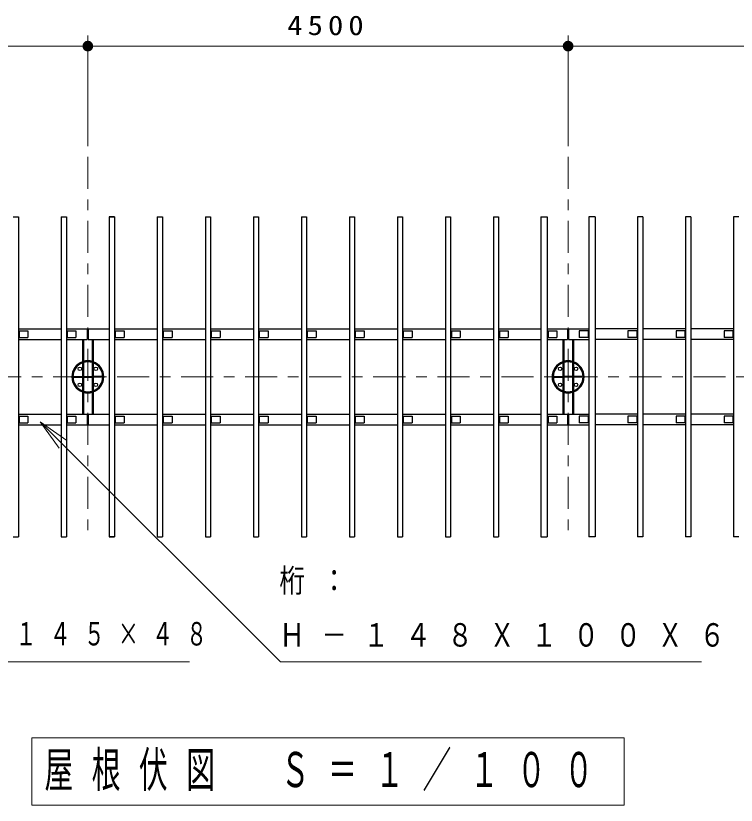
# Model space of a CAD drawing. Units: millimetres on the paper, with parts at other scales. Extents: x -365 to 10, y -38 to 257.
# Drawn here: x -291.3 to -223.8, y 134.4 to 208.4 of the extents above; entities that cross this region are included whole.
import ezdxf

# ---------------------------------------------------------------- set-up
doc = ezdxf.new("R2010")
doc.units = ezdxf.units.MM
doc.linetypes.add('USER2', pattern=[6, 3, -1, 1, -1])
doc.layers.add('LY_1', color=7, linetype='Continuous', lineweight=25)
doc.styles.add('ＭＳ ゴシック', font='')
doc.styles.get('ＭＳ ゴシック').set_extended_font_data('MS Gothic')

# ---------------------------------------------------------------- blocks, each defined once
blk = doc.blocks.new('filled_dot')
at = {"color": 0, "linetype": 'Continuous', "lineweight": -2, "const_width": 1.25}
blk.add_lwpolyline([(-0.625, 0, 1), (0.625, 0, 1)], format="xyb", close=True, dxfattribs=at)

msp = doc.modelspace()

# ---------------------------------------------------------------- linework, layer by layer
at = {"layer": 'LY_1', "lineweight": 13}
for p, q in [((-284.505, 196.198), (-284.505, 206.565)), ((-284.505, 196.198), (-284.505, 206.565)), ((-239.505, 196.198), (-239.505, 206.565)), ((-329.505, 205.565), (-284.505, 205.565)), ((-284.505, 205.565), (-239.505, 205.565)), ((-239.505, 205.565), (-194.505, 205.565)), ((-287.189, 167.878), (-288.957, 170.353)), ((-288.957, 170.353), (-286.482, 168.585)), ((-288.957, 170.353), (-286.836, 168.232)), ((-234.255, 140.715), (-289.755, 140.715)), ((-289.755, 140.715), (-289.755, 134.415)), ((-234.255, 134.415), (-234.255, 140.715)), ((-289.755, 134.415), (-234.255, 134.415))]:
    msp.add_line(p, q, dxfattribs=at)
at = {"layer": 'LY_1', "linetype": 'USER2', "lineweight": 13}
for p, q in [((-284.505, 195.198), (-284.505, 159.565)), ((-239.505, 195.198), (-239.505, 159.565)), ((-341.755, 174.565), (-182.255, 174.565))]:
    msp.add_line(p, q, dxfattribs=at)
at = {"layer": 'LY_1', "color": 40}
for p, q in [((-291.495, 189.565), (-291.015, 189.565)), ((-291.015, 189.565), (-291.015, 159.565)), ((-282.495, 189.565), (-282.495, 159.565)), ((-282.495, 189.565), (-282.015, 189.565)), ((-282.015, 189.565), (-282.015, 159.565)), ((-277.995, 189.565), (-277.995, 159.565)), ((-277.995, 189.565), (-277.515, 189.565)), ((-277.515, 189.565), (-277.515, 159.565)), ((-273.495, 189.565), (-273.495, 159.565)), ((-273.495, 189.565), (-273.015, 189.565)), ((-273.015, 189.565), (-273.015, 159.565)), ((-268.995, 189.565), (-268.995, 159.565)), ((-268.995, 189.565), (-268.515, 189.565)), ((-268.515, 189.565), (-268.515, 159.565)), ((-264.495, 189.565), (-264.495, 159.565)), ((-264.495, 189.565), (-264.015, 189.565)), ((-264.015, 189.565), (-264.015, 159.565)), ((-259.995, 189.565), (-259.995, 159.565)), ((-259.995, 189.565), (-259.515, 189.565)), ((-259.515, 189.565), (-259.515, 159.565)), ((-255.495, 189.565), (-255.495, 159.565)), ((-255.495, 189.565), (-255.015, 189.565)), ((-255.015, 189.565), (-255.015, 159.565)), ((-250.995, 189.565), (-250.995, 159.565)), ((-250.995, 189.565), (-250.515, 189.565)), ((-250.515, 189.565), (-250.515, 159.565)), ((-246.495, 189.565), (-246.495, 159.565)), ((-246.495, 189.565), (-246.015, 189.565)), ((-246.015, 189.565), (-246.015, 159.565)), ((-232.995, 189.565), (-232.995, 159.565)), ((-232.515, 189.565), (-232.995, 189.565)), ((-232.515, 189.565), (-232.515, 159.565)), ((-228.495, 189.565), (-228.495, 159.565)), ((-228.015, 189.565), (-228.495, 189.565)), ((-228.015, 189.565), (-228.015, 159.565)), ((-223.995, 189.565), (-223.995, 159.565)), ((-223.515, 189.565), (-223.995, 189.565)), ((-291.495, 159.565), (-291.015, 159.565)), ((-282.495, 159.565), (-282.015, 159.565)), ((-277.995, 159.565), (-277.515, 159.565)), ((-273.495, 159.565), (-273.015, 159.565)), ((-268.995, 159.565), (-268.515, 159.565)), ((-264.495, 159.565), (-264.015, 159.565)), ((-259.995, 159.565), (-259.515, 159.565)), ((-255.495, 159.565), (-255.015, 159.565)), ((-250.995, 159.565), (-250.515, 159.565)), ((-246.495, 159.565), (-246.015, 159.565)), ((-232.515, 159.565), (-232.995, 159.565)), ((-228.015, 159.565), (-228.495, 159.565)), ((-223.515, 159.565), (-223.995, 159.565))]:
    msp.add_line(p, q, dxfattribs=at)
at = {"layer": 'LY_1', "color": 4}
for p, q in [((-286.995, 189.565), (-286.995, 159.565)), ((-286.995, 189.565), (-286.515, 189.565)), ((-286.515, 189.565), (-286.515, 159.565)), ((-282.495, 189.565), (-282.495, 159.565)), ((-282.015, 189.565), (-282.495, 189.565)), ((-282.015, 189.565), (-282.015, 159.565)), ((-286.515, 179.065), (-284.58, 179.065)), ((-284.58, 179.065), (-284.58, 178.065)), ((-284.48, 179.065), (-284.48, 178.065)), ((-284.48, 179.065), (-282.495, 179.065)), ((-286.515, 178.065), (-284.58, 178.065)), ((-284.48, 178.065), (-282.495, 178.065)), ((-286.515, 171.065), (-284.58, 171.065)), ((-284.58, 171.065), (-284.58, 170.065)), ((-284.48, 171.065), (-282.495, 171.065)), ((-284.48, 171.065), (-284.48, 170.065)), ((-286.515, 170.065), (-284.58, 170.065)), ((-284.48, 170.065), (-282.495, 170.065)), ((-286.995, 159.565), (-286.515, 159.565)), ((-282.015, 159.565), (-282.495, 159.565))]:
    msp.add_line(p, q, dxfattribs=at)
at = {"layer": 'LY_1', "color": 150}
for p, q in [((-242.055, 189.565), (-242.055, 159.565)), ((-242.055, 189.565), (-241.455, 189.565)), ((-241.455, 189.565), (-241.455, 159.565)), ((-237.555, 189.565), (-237.555, 159.565)), ((-236.955, 189.565), (-237.555, 189.565)), ((-236.955, 189.565), (-236.955, 159.565)), ((-241.455, 179.065), (-239.555, 179.065)), ((-239.555, 179.065), (-239.555, 178.065)), ((-239.455, 179.065), (-239.455, 178.065)), ((-239.455, 179.065), (-237.555, 179.065)), ((-241.455, 178.065), (-239.555, 178.065)), ((-239.455, 178.065), (-237.555, 178.065)), ((-241.455, 171.065), (-239.555, 171.065)), ((-239.555, 171.065), (-239.555, 170.065)), ((-239.455, 171.065), (-237.555, 171.065)), ((-239.455, 171.065), (-239.455, 170.065)), ((-241.455, 170.065), (-239.555, 170.065)), ((-239.455, 170.065), (-237.555, 170.065)), ((-242.055, 159.565), (-241.455, 159.565)), ((-236.955, 159.565), (-237.555, 159.565))]:
    msp.add_line(p, q, dxfattribs=at)
at = {"layer": 'LY_1'}
for p, q in [((-291.015, 179.065), (-286.995, 179.065)), ((-282.015, 179.065), (-277.995, 179.065)), ((-277.515, 179.065), (-273.495, 179.065)), ((-273.015, 179.065), (-268.995, 179.065)), ((-268.515, 179.065), (-264.495, 179.065)), ((-264.015, 179.065), (-259.995, 179.065)), ((-259.515, 179.065), (-255.495, 179.065)), ((-255.015, 179.065), (-250.995, 179.065)), ((-250.515, 179.065), (-246.495, 179.065)), ((-246.015, 179.065), (-241.995, 179.065)), ((-232.995, 179.065), (-237.015, 179.065)), ((-228.495, 179.065), (-232.515, 179.065)), ((-223.995, 179.065), (-228.015, 179.065)), ((-291.015, 178.865), (-291.015, 178.265)), ((-291.015, 178.865), (-290.115, 178.865)), ((-290.945, 178.865), (-290.945, 178.265)), ((-290.115, 178.865), (-290.115, 178.265)), ((-286.515, 178.865), (-286.515, 178.265)), ((-286.515, 178.865), (-285.615, 178.865)), ((-286.445, 178.865), (-286.445, 178.265)), ((-285.615, 178.865), (-285.615, 178.265)), ((-282.015, 178.865), (-282.015, 178.265)), ((-282.015, 178.865), (-281.115, 178.865)), ((-281.945, 178.865), (-281.945, 178.265)), ((-281.115, 178.865), (-281.115, 178.265)), ((-277.515, 178.865), (-277.515, 178.265)), ((-277.515, 178.865), (-276.615, 178.865)), ((-277.445, 178.865), (-277.445, 178.265)), ((-276.615, 178.865), (-276.615, 178.265)), ((-273.015, 178.865), (-273.015, 178.265)), ((-273.015, 178.865), (-272.115, 178.865)), ((-272.945, 178.865), (-272.945, 178.265)), ((-272.115, 178.865), (-272.115, 178.265)), ((-268.515, 178.865), (-268.515, 178.265)), ((-268.515, 178.865), (-267.615, 178.865)), ((-268.445, 178.865), (-268.445, 178.265)), ((-267.615, 178.865), (-267.615, 178.265)), ((-264.015, 178.865), (-264.015, 178.265)), ((-264.015, 178.865), (-263.115, 178.865)), ((-263.945, 178.865), (-263.945, 178.265)), ((-263.115, 178.865), (-263.115, 178.265)), ((-259.515, 178.865), (-259.515, 178.265)), ((-259.515, 178.865), (-258.615, 178.865)), ((-259.445, 178.865), (-259.445, 178.265)), ((-258.615, 178.865), (-258.615, 178.265)), ((-255.015, 178.865), (-255.015, 178.265)), ((-255.015, 178.865), (-254.115, 178.865)), ((-254.945, 178.865), (-254.945, 178.265)), ((-254.115, 178.865), (-254.115, 178.265)), ((-250.515, 178.865), (-250.515, 178.265)), ((-250.515, 178.865), (-249.615, 178.865)), ((-250.445, 178.865), (-250.445, 178.265)), ((-249.615, 178.865), (-249.615, 178.265)), ((-246.015, 178.865), (-246.015, 178.265)), ((-246.015, 178.865), (-245.115, 178.865)), ((-245.945, 178.865), (-245.945, 178.265)), ((-245.115, 178.865), (-245.115, 178.265)), ((-241.455, 178.865), (-241.455, 178.265)), ((-241.455, 178.865), (-240.555, 178.865)), ((-241.385, 178.865), (-241.385, 178.265)), ((-240.555, 178.865), (-240.555, 178.265)), ((-238.455, 178.865), (-238.455, 178.265)), ((-237.555, 178.865), (-238.455, 178.865)), ((-237.625, 178.865), (-237.625, 178.265)), ((-237.555, 178.865), (-237.555, 178.265)), ((-233.895, 178.865), (-233.895, 178.265)), ((-232.995, 178.865), (-233.895, 178.865)), ((-233.065, 178.865), (-233.065, 178.265)), ((-232.995, 178.865), (-232.995, 178.265)), ((-229.395, 178.865), (-229.395, 178.265)), ((-228.495, 178.865), (-229.395, 178.865)), ((-228.565, 178.865), (-228.565, 178.265)), ((-228.495, 178.865), (-228.495, 178.265)), ((-224.895, 178.865), (-224.895, 178.265)), ((-223.995, 178.865), (-224.895, 178.865)), ((-224.065, 178.865), (-224.065, 178.265)), ((-223.995, 178.865), (-223.995, 178.265)), ((-291.015, 178.265), (-290.115, 178.265)), ((-291.015, 178.065), (-286.995, 178.065)), ((-286.515, 178.265), (-285.615, 178.265)), ((-285.005, 178.065), (-285.005, 171.065)), ((-284.915, 178.065), (-284.915, 171.065)), ((-284.095, 178.065), (-284.095, 171.065)), ((-284.005, 178.065), (-284.005, 171.065)), ((-282.015, 178.265), (-281.115, 178.265)), ((-282.015, 178.065), (-277.995, 178.065)), ((-277.515, 178.265), (-276.615, 178.265)), ((-277.515, 178.065), (-273.495, 178.065)), ((-273.015, 178.265), (-272.115, 178.265)), ((-273.015, 178.065), (-268.995, 178.065)), ((-268.515, 178.265), (-267.615, 178.265)), ((-268.515, 178.065), (-264.495, 178.065)), ((-264.015, 178.265), (-263.115, 178.265)), ((-264.015, 178.065), (-259.995, 178.065)), ((-259.515, 178.265), (-258.615, 178.265)), ((-259.515, 178.065), (-255.495, 178.065)), ((-255.015, 178.265), (-254.115, 178.265)), ((-255.015, 178.065), (-250.995, 178.065)), ((-250.515, 178.265), (-249.615, 178.265)), ((-250.515, 178.065), (-246.495, 178.065)), ((-246.015, 178.265), (-245.115, 178.265)), ((-246.015, 178.065), (-241.995, 178.065)), ((-241.455, 178.265), (-240.555, 178.265)), ((-240.005, 178.065), (-240.005, 171.065)), ((-239.915, 178.065), (-239.915, 171.065)), ((-239.095, 178.065), (-239.095, 171.065)), ((-239.005, 178.065), (-239.005, 171.065)), ((-237.555, 178.265), (-238.455, 178.265)), ((-232.995, 178.065), (-237.015, 178.065)), ((-232.995, 178.265), (-233.895, 178.265)), ((-228.495, 178.065), (-232.515, 178.065)), ((-228.495, 178.265), (-229.395, 178.265)), ((-223.995, 178.065), (-228.015, 178.065)), ((-223.995, 178.265), (-224.895, 178.265)), ((-285.805, 174.61), (-285.805, 174.52)), ((-285.805, 174.61), (-285.005, 174.61)), ((-285.805, 174.52), (-285.005, 174.52)), ((-284.915, 174.61), (-284.095, 174.61)), ((-284.915, 174.52), (-284.095, 174.52)), ((-283.205, 174.61), (-284.005, 174.61)), ((-283.205, 174.52), (-284.005, 174.52)), ((-283.205, 174.61), (-283.205, 174.52)), ((-240.805, 174.61), (-240.805, 174.52)), ((-240.805, 174.61), (-240.005, 174.61)), ((-240.805, 174.52), (-240.005, 174.52)), ((-239.095, 174.61), (-239.915, 174.61)), ((-239.095, 174.52), (-239.915, 174.52)), ((-238.205, 174.61), (-239.005, 174.61)), ((-238.205, 174.52), (-239.005, 174.52)), ((-238.205, 174.61), (-238.205, 174.52)), ((-291.015, 171.065), (-286.995, 171.065)), ((-282.015, 171.065), (-277.995, 171.065)), ((-277.515, 171.065), (-273.495, 171.065)), ((-273.015, 171.065), (-268.995, 171.065)), ((-268.515, 171.065), (-264.495, 171.065)), ((-264.015, 171.065), (-259.995, 171.065)), ((-259.515, 171.065), (-255.495, 171.065)), ((-255.015, 171.065), (-250.995, 171.065)), ((-250.515, 171.065), (-246.495, 171.065)), ((-246.015, 171.065), (-241.995, 171.065)), ((-232.995, 171.065), (-237.015, 171.065)), ((-228.495, 171.065), (-232.515, 171.065)), ((-223.995, 171.065), (-228.015, 171.065)), ((-291.015, 170.865), (-291.015, 170.265)), ((-291.015, 170.865), (-290.115, 170.865)), ((-291.015, 170.265), (-290.115, 170.265)), ((-290.945, 170.865), (-290.945, 170.265)), ((-290.115, 170.865), (-290.115, 170.265)), ((-286.515, 170.865), (-286.515, 170.265)), ((-286.515, 170.865), (-285.615, 170.865)), ((-286.515, 170.265), (-285.615, 170.265)), ((-286.445, 170.865), (-286.445, 170.265)), ((-285.615, 170.865), (-285.615, 170.265)), ((-282.015, 170.865), (-282.015, 170.265)), ((-282.015, 170.865), (-281.115, 170.865)), ((-282.015, 170.265), (-281.115, 170.265)), ((-281.945, 170.865), (-281.945, 170.265)), ((-281.115, 170.865), (-281.115, 170.265)), ((-277.515, 170.865), (-277.515, 170.265)), ((-277.515, 170.865), (-276.615, 170.865)), ((-277.515, 170.265), (-276.615, 170.265)), ((-277.445, 170.865), (-277.445, 170.265)), ((-276.615, 170.865), (-276.615, 170.265)), ((-273.015, 170.865), (-273.015, 170.265)), ((-273.015, 170.865), (-272.115, 170.865)), ((-273.015, 170.265), (-272.115, 170.265)), ((-272.945, 170.865), (-272.945, 170.265)), ((-272.115, 170.865), (-272.115, 170.265)), ((-268.515, 170.865), (-268.515, 170.265)), ((-268.515, 170.865), (-267.615, 170.865)), ((-268.515, 170.265), (-267.615, 170.265)), ((-268.445, 170.865), (-268.445, 170.265)), ((-267.615, 170.865), (-267.615, 170.265)), ((-264.015, 170.865), (-264.015, 170.265)), ((-264.015, 170.865), (-263.115, 170.865)), ((-264.015, 170.265), (-263.115, 170.265)), ((-263.945, 170.865), (-263.945, 170.265)), ((-263.115, 170.865), (-263.115, 170.265)), ((-259.515, 170.865), (-259.515, 170.265)), ((-259.515, 170.865), (-258.615, 170.865)), ((-259.515, 170.265), (-258.615, 170.265)), ((-259.445, 170.865), (-259.445, 170.265)), ((-258.615, 170.865), (-258.615, 170.265)), ((-255.015, 170.865), (-255.015, 170.265)), ((-255.015, 170.865), (-254.115, 170.865)), ((-255.015, 170.265), (-254.115, 170.265)), ((-254.945, 170.865), (-254.945, 170.265)), ((-254.115, 170.865), (-254.115, 170.265)), ((-250.515, 170.865), (-250.515, 170.265)), ((-250.515, 170.865), (-249.615, 170.865)), ((-250.515, 170.265), (-249.615, 170.265)), ((-250.445, 170.865), (-250.445, 170.265)), ((-249.615, 170.865), (-249.615, 170.265)), ((-246.015, 170.865), (-246.015, 170.265)), ((-246.015, 170.865), (-245.115, 170.865)), ((-246.015, 170.265), (-245.115, 170.265)), ((-245.945, 170.865), (-245.945, 170.265)), ((-245.115, 170.865), (-245.115, 170.265)), ((-241.455, 170.865), (-241.455, 170.265)), ((-241.455, 170.865), (-240.555, 170.865)), ((-241.455, 170.265), (-240.555, 170.265)), ((-241.385, 170.865), (-241.385, 170.265)), ((-240.555, 170.865), (-240.555, 170.265)), ((-238.455, 170.865), (-238.455, 170.265)), ((-237.555, 170.865), (-238.455, 170.865)), ((-237.555, 170.265), (-238.455, 170.265)), ((-237.625, 170.865), (-237.625, 170.265)), ((-237.555, 170.865), (-237.555, 170.265)), ((-233.895, 170.865), (-233.895, 170.265)), ((-232.995, 170.865), (-233.895, 170.865)), ((-232.995, 170.265), (-233.895, 170.265)), ((-233.065, 170.865), (-233.065, 170.265)), ((-232.995, 170.865), (-232.995, 170.265)), ((-229.395, 170.865), (-229.395, 170.265)), ((-228.495, 170.865), (-229.395, 170.865)), ((-228.495, 170.265), (-229.395, 170.265)), ((-228.565, 170.865), (-228.565, 170.265)), ((-228.495, 170.865), (-228.495, 170.265)), ((-224.895, 170.865), (-224.895, 170.265)), ((-223.995, 170.865), (-224.895, 170.865)), ((-223.995, 170.265), (-224.895, 170.265)), ((-224.065, 170.865), (-224.065, 170.265)), ((-223.995, 170.865), (-223.995, 170.265)), ((-291.015, 170.065), (-286.995, 170.065)), ((-282.015, 170.065), (-277.995, 170.065)), ((-277.515, 170.065), (-273.495, 170.065)), ((-273.015, 170.065), (-268.995, 170.065)), ((-268.515, 170.065), (-264.495, 170.065)), ((-264.015, 170.065), (-259.995, 170.065)), ((-259.515, 170.065), (-255.495, 170.065)), ((-255.015, 170.065), (-250.995, 170.065)), ((-250.515, 170.065), (-246.495, 170.065)), ((-246.015, 170.065), (-241.995, 170.065)), ((-232.995, 170.065), (-237.015, 170.065)), ((-228.495, 170.065), (-232.515, 170.065)), ((-223.995, 170.065), (-228.015, 170.065))]:
    msp.add_line(p, q, dxfattribs=at)
at = {"layer": 'LY_1', "lineweight": 13}
for points in [[(-288.957, 170.353), (-266.464, 147.86), (-227.021, 147.86)], [(-340.659, 162.002), (-326.517, 147.86), (-274.994, 147.86)]]:
    msp.add_lwpolyline(points, dxfattribs=at)
at = {"layer": 'LY_1'}
for centre in [(-285.255, 175.315), (-283.755, 175.315), (-240.255, 175.315), (-238.755, 175.315), (-285.255, 173.815), (-283.755, 173.815), (-240.255, 173.815), (-238.755, 173.815)]:
    msp.add_circle(centre, 0.16, dxfattribs=at)
for centre, radius, start, end in [((-284.505, 174.565), 1.5, 109.47122, 250.52878), ((-284.505, 174.565), 1.45, 110.17125, 249.82873), ((-284.505, 174.565), 1.4, 110.92484, 249.07514), ((-284.505, 174.565), 1.5, 74.13835, 105.86407), ((-284.505, 174.565), 1.45, 73.5749, 106.42512), ((-284.505, 174.565), 1.4, 72.97073, 107.02929), ((-284.505, 174.565), 1.5, 289.47122, 70.52878), ((-284.505, 174.565), 1.45, 290.17123, 69.82871), ((-284.505, 174.565), 1.4, 290.92482, 69.07512), ((-239.505, 174.565), 1.5, 109.47122, 250.52878), ((-239.505, 174.565), 1.45, 110.17129, 249.82877), ((-239.505, 174.565), 1.4, 110.92488, 249.07518), ((-239.505, 174.565), 1.5, 74.13593, 105.86165), ((-239.505, 174.565), 1.45, 73.57488, 106.4251), ((-239.505, 174.565), 1.4, 72.97071, 107.02927), ((-239.505, 174.565), 1.5, 289.47122, 70.52878), ((-239.505, 174.565), 1.45, 290.17127, 69.82875), ((-239.505, 174.565), 1.4, 290.92486, 69.07516), ((-284.505, 174.565), 1.4, 252.97071, 287.02927), ((-284.505, 174.565), 1.45, 253.57488, 286.4251), ((-239.505, 174.565), 1.4, 252.97073, 287.02929), ((-239.505, 174.565), 1.45, 253.5749, 286.42512), ((-284.505, 174.565), 1.5, 254.13593, 285.86165), ((-239.505, 174.565), 1.5, 254.13835, 285.86407)]:
    msp.add_arc(centre, radius, start, end, dxfattribs=at)

# ---------------------------------------------------------------- block references
at = {"layer": 'LY_1', "lineweight": 13, "xscale": 0.4, "yscale": 0.4}
for p in [(-284.505, 205.565), (-239.505, 205.565)]:
    msp.add_blockref('filled_dot', p, dxfattribs=at)
at = {"layer": 'LY_1', "lineweight": 13, "xscale": 0.4, "yscale": 0.4, "rotation": 180}
msp.add_blockref('filled_dot', (-284.505, 205.565), dxfattribs=at)

# ---------------------------------------------------------------- texts
at = {"layer": 'LY_1', "style": 'ＭＳ ゴシック'}
for s, insert, char_height, attachment_point in [('\\T1.33;\\W1.15;4500', (-262.005, 206.565), 1.833, 8), ('\\T1.64;\\W0.8;桁：', (-266.563, 155.36), 2.199, 4), ('\\T1.64;\\W0.65;木質樹脂アルミ複合材\u3000１４５×４８', (-326.44, 150.36), 2.199, 4), ('\\T1.64;\\W0.8;Ｈ－１４８Ｘ１００Ｘ６Ｘ９', (-266.563, 150.36), 2.199, 4), ('\\T1.64;\\W0.6;屋根伏図\u3000Ｓ＝１／１００', (-262.005, 137.565), 3.299, 5)]:
    msp.add_mtext(s, dxfattribs=dict(at, insert=insert, char_height=char_height, attachment_point=attachment_point))

doc.saveas('drawing.dxf')
